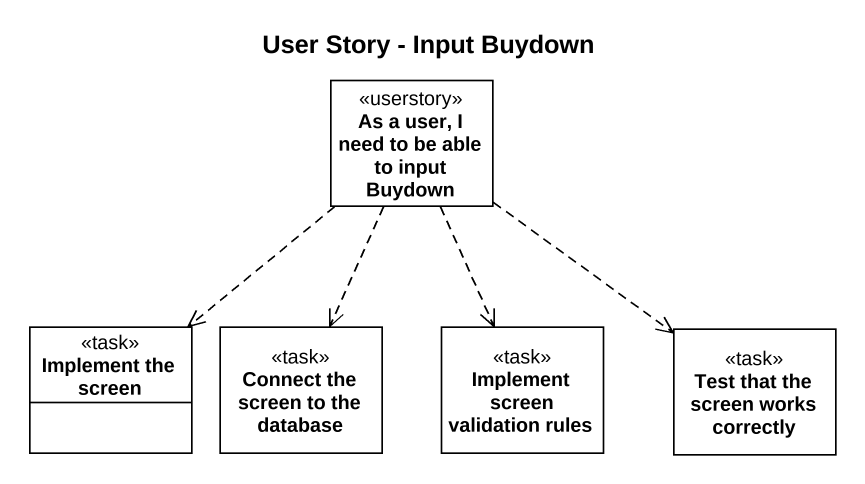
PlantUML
@startuml
title User Story - Input Buydown
hide circle
hide empty members
class "As a user, I need to be able to input Buydown" as As_a_user_I_need_to_be_able <<userstory>>
class "Implement the screen" as Implement_the_screen <<task>>
class "Connect the screen to the database" as Connect_the_screen_to_the <<task>>
class "Implement screen validation rules" as Implement_screen_validation <<task>>
class "Test that the screen works correctly" as Test_that_the_screen_works <<task>>
As_a_user_I_need_to_be_able ..> Implement_the_screen
As_a_user_I_need_to_be_able ..> Connect_the_screen_to_the
As_a_user_I_need_to_be_able ..> Implement_screen_validation
As_a_user_I_need_to_be_able ..> Test_that_the_screen_works
@enduml
